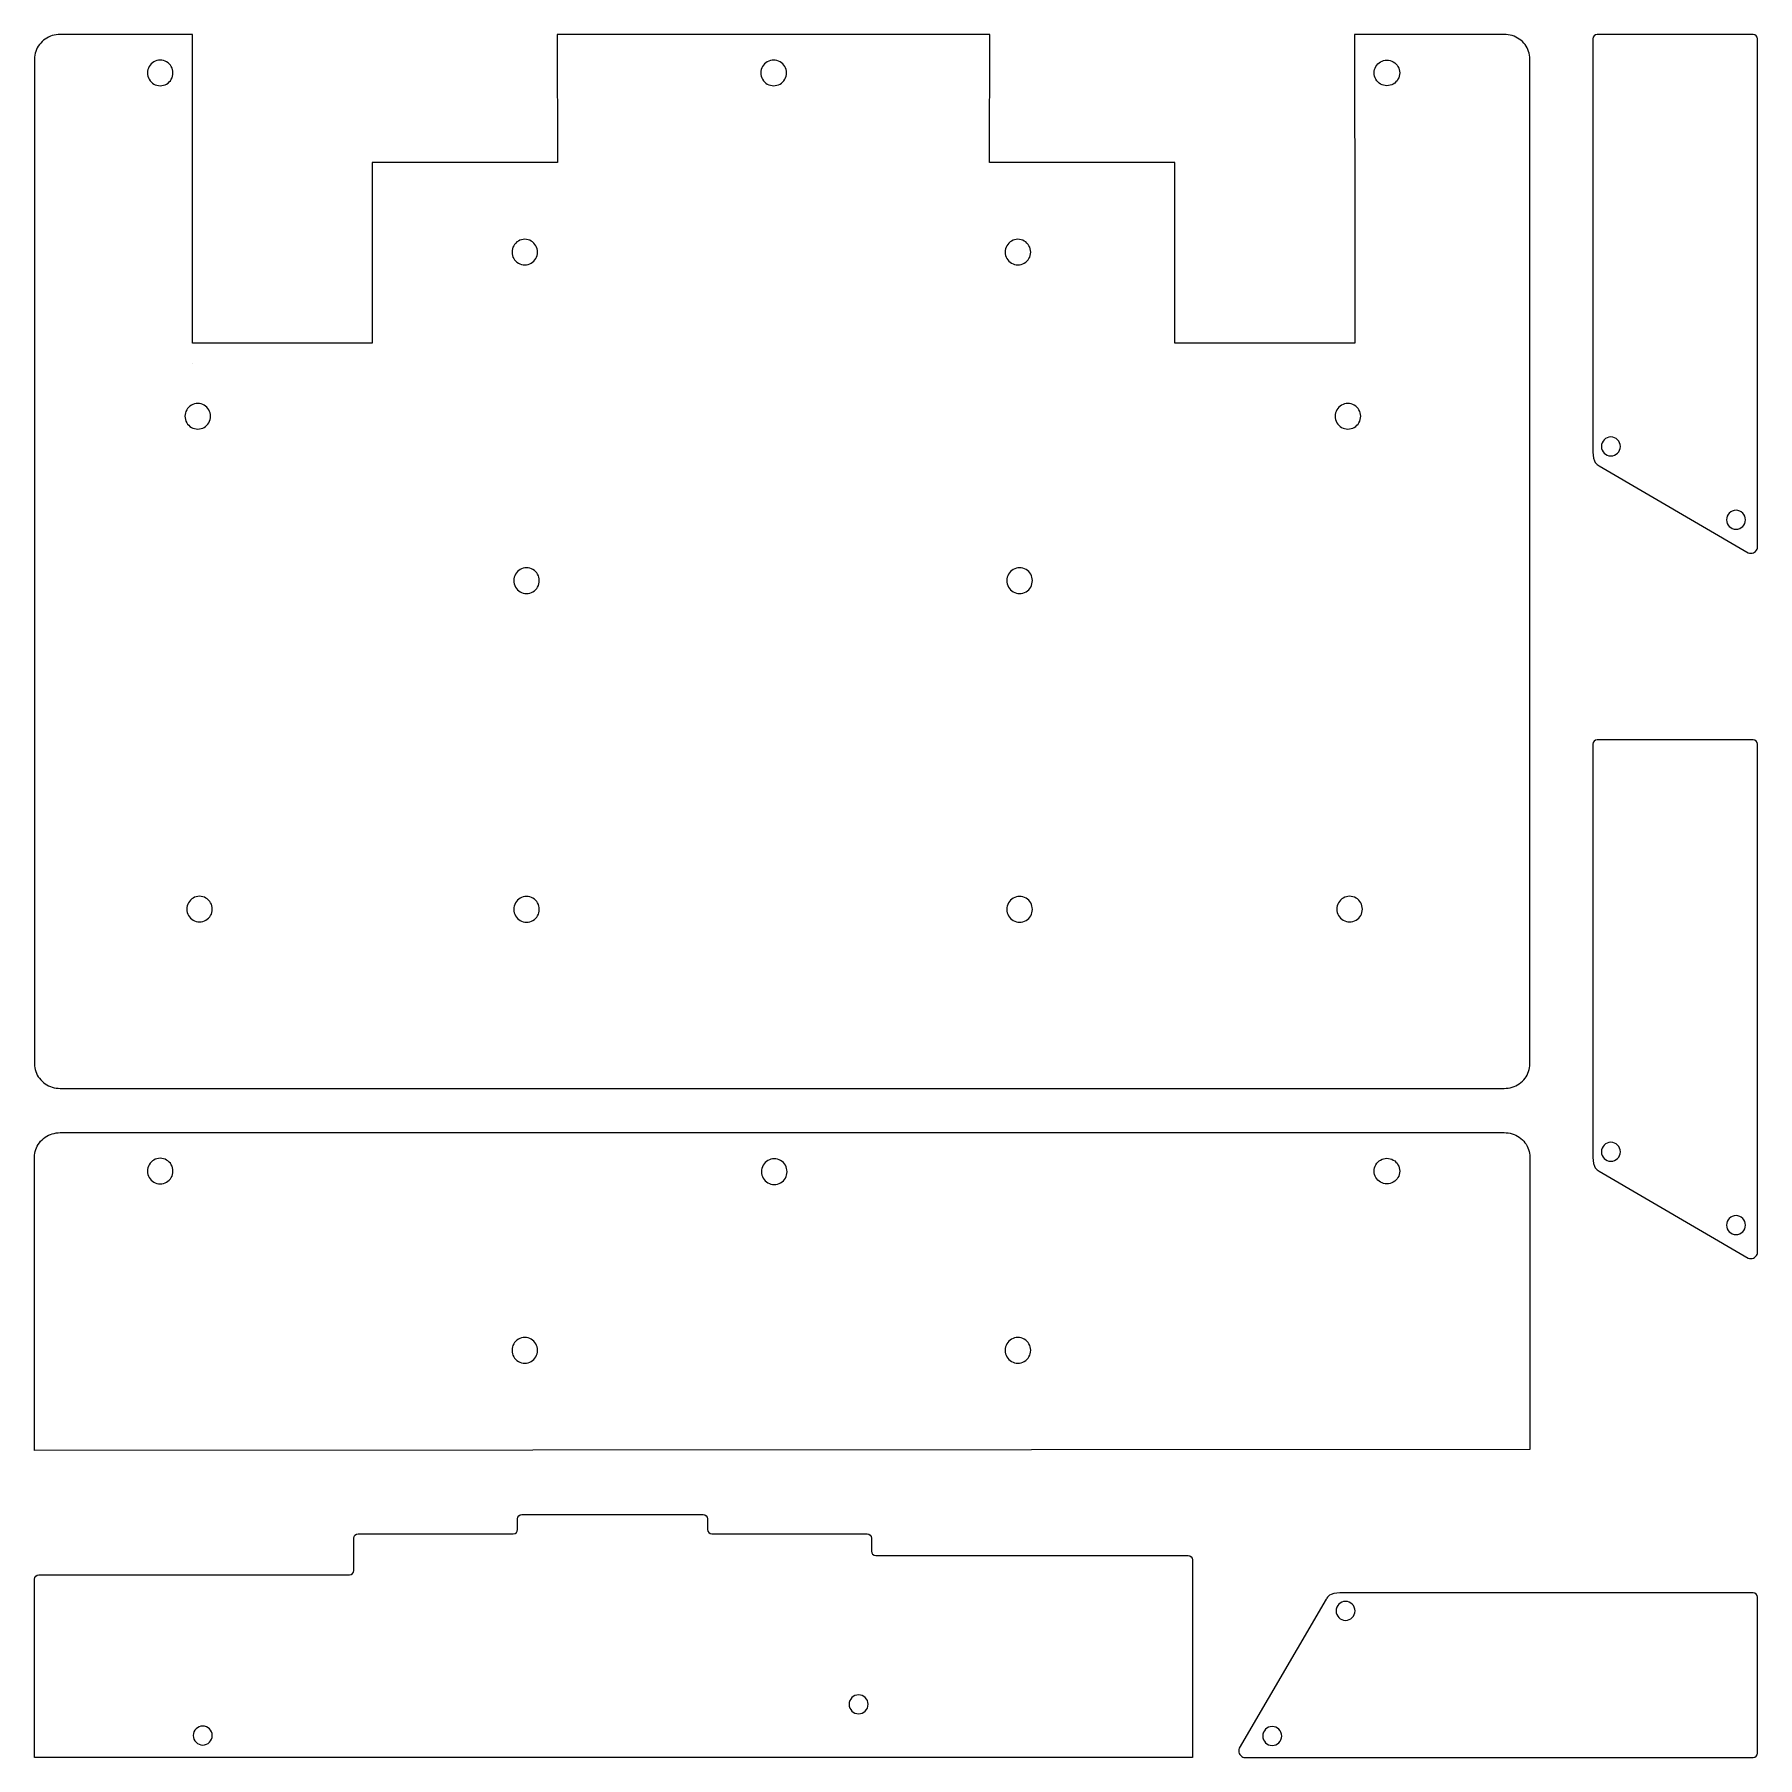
# Model space of a CAD drawing. Extents: x 0 to 200, y 0 to 200.
import ezdxf

# ---------------------------------------------------------------- set-up
doc = ezdxf.new("R2010")
doc.units = 0
doc.layers.get('0').update_dxf_attribs({"linetype": 'CONTINUOUS'})

msp = doc.modelspace()

# ---------------------------------------------------------------- linework, layer by layer
at = {"color": 5}
for p, q in [((2.213363, 199.714812), (1.9943, 199.636876)), ((2.439877, 199.774328), (2.213363, 199.714812)), ((2.669371, 199.818256), (2.439877, 199.774328)), ((2.901846, 199.843763), (2.669371, 199.818256)), ((3.135811, 199.853682), (2.901846, 199.843763)), ((18.45212, 199.853552), (3.135811, 199.853682)), ((18.451524, 175.791485), (18.45212, 199.853552)), ((60.734159, 199.853194), (60.784514, 185)), ((110.88299, 199.853194), (60.734159, 199.853194)), ((110.83269, 185), (110.88299, 199.853194)), ((170.7218, 199.843763), (153.15653, 199.843633)), ((153.15653, 199.843633), (153.16553, 175.791481)), ((170.95427, 199.818256), (170.7218, 199.843763)), ((171.18377, 199.774328), (170.95427, 199.818256)), ((171.41028, 199.714812), (171.18377, 199.774328)), ((171.62934, 199.636876), (171.41028, 199.714812)), ((183.25956, 199.8493), (181.25261, 199.8493)), ((199.34941, 199.8493), (183.25956, 199.8493)), ((0.299917, 197.895339), (0.237328, 197.67995)), ((0.381879, 198.103644), (0.299917, 197.895339)), ((0.478744, 198.304863), (0.381879, 198.103644)), ((0.593491, 198.498996), (0.478744, 198.304863)), ((0.72314, 198.684628), (0.593491, 198.498996)), ((0.869182, 198.858923), (0.72314, 198.684628)), ((1.027146, 199.023299), (0.869182, 198.858923)), ((1.200012, 199.173505), (1.027146, 199.023299)), ((1.383309, 199.312375), (1.200012, 199.173505)), ((1.578528, 199.435657), (1.383309, 199.312375)), ((1.782689, 199.544768), (1.578528, 199.435657)), ((1.9943, 199.636876), (1.782689, 199.544768)), ((171.84095, 199.544768), (171.62934, 199.636876)), ((172.04511, 199.435657), (171.84095, 199.544768)), ((172.24033, 199.312375), (172.04511, 199.435657)), ((172.42363, 199.173505), (172.24033, 199.312375)), ((172.5965, 199.023299), (172.42363, 199.173505)), ((172.75446, 198.858923), (172.5965, 199.023299)), ((172.9005, 198.684628), (172.75446, 198.858923)), ((173.03015, 198.498996), (172.9005, 198.684628)), ((173.1449, 198.304863), (173.03015, 198.498996)), ((173.2418, 198.103644), (173.1449, 198.304863)), ((173.3238, 197.895339), (173.2418, 198.103644)), ((173.3864, 197.67995), (173.3238, 197.895339)), ((180.75167, 199.3607), (180.75167, 151.70607)), ((199.85, 140.3946), (199.85, 199.34976)), ((0.155366, 197.018195), (0.153876, 80.53649)), ((0.164307, 197.240669), (0.155366, 197.018195)), ((0.191131, 197.461727), (0.164307, 197.240669)), ((0.237328, 197.67995), (0.191131, 197.461727)), ((173.4326, 197.461727), (173.3864, 197.67995)), ((173.4594, 197.240669), (173.4326, 197.461727)), ((173.4684, 197.018195), (173.4594, 197.240669)), ((173.4684, 80.53549), (173.4684, 197.018195)), ((16.20547, 195.396051), (16.20547, 195.396051)), ((87.305043, 195.396534), (87.305043, 195.396534)), ((155.41172, 195.396051), (155.41172, 195.396051)), ((60.784514, 185), (39.295342, 185)), ((39.295342, 185), (39.295342, 164.066237)), ((132.32234, 185), (110.83269, 185)), ((132.32234, 164.066237), (132.32234, 185)), ((18.451175, 164.066237), (18.451524, 175.791485)), ((153.16553, 175.791481), (153.16588, 164.066237)), ((58.463608, 174.625045), (58.463608, 174.625045)), ((115.61261, 174.625048), (115.61261, 174.625048)), ((39.295342, 164.066237), (18.451175, 164.066237)), ((153.16588, 164.066237), (132.32234, 164.066237)), ((18.451174, 161.701655), (18.451174, 161.701655)), ((18.451174, 161.701655), (18.451174, 161.701655)), ((18.451174, 161.701655), (18.451174, 161.701655)), ((18.451174, 161.701655), (18.451174, 161.701655)), ((20.563169, 155.60205), (20.563169, 155.60205)), ((153.85825, 155.602054), (153.85825, 155.602054)), ((181.48262, 149.87339), (198.75639, 139.78429)), ((58.663172, 136.552054), (58.663172, 136.552054)), ((115.81217, 136.552054), (115.81217, 136.552054)), ((183.25956, 118.103899), (181.25261, 118.103899)), ((199.34941, 118.103899), (183.25956, 118.103899)), ((180.75167, 117.615299), (180.75167, 69.96067)), ((199.85, 58.6492), (199.85, 117.604359)), ((20.76273, 98.48005), (20.76273, 98.48005)), ((58.663169, 98.45304), (58.663169, 98.45304)), ((115.81217, 98.45305), (115.81217, 98.45305)), ((154.05781, 98.48005), (154.05781, 98.48005)), ((0.153876, 80.53649), (0.164307, 80.31543)), ((0.164307, 80.31543), (0.191131, 80.09438)), ((0.191131, 80.09438), (0.237328, 79.87615)), ((173.3864, 79.87515), (173.4326, 80.09338)), ((173.4326, 80.09338), (173.4594, 80.31443)), ((173.4594, 80.31443), (173.4684, 80.53549)), ((0.237328, 79.87615), (0.299918, 79.66076)), ((0.299918, 79.66076), (0.38188, 79.45246)), ((0.38188, 79.45246), (0.478744, 79.25124)), ((0.478744, 79.25124), (0.593492, 79.05711)), ((0.593492, 79.05711), (0.723141, 78.87148)), ((0.723141, 78.87148), (0.869183, 78.69718)), ((0.869183, 78.69718), (1.027146, 78.5328)), ((1.027146, 78.5328), (1.200012, 78.3826)), ((1.200012, 78.3826), (1.38331, 78.24373)), ((1.38331, 78.24373), (1.578529, 78.12045)), ((1.578529, 78.12045), (1.782689, 78.01134)), ((1.782689, 78.01134), (1.994301, 77.91924)), ((1.994301, 77.91924), (2.213364, 77.84134)), ((171.41028, 77.84034), (171.62934, 77.91824)), ((171.62934, 77.91824), (171.84095, 78.01034)), ((171.84095, 78.01034), (172.04511, 78.11945)), ((172.04511, 78.11945), (172.24033, 78.24273)), ((172.24033, 78.24273), (172.42363, 78.3816)), ((172.42363, 78.3816), (172.5965, 78.5318)), ((172.5965, 78.5318), (172.75446, 78.69618)), ((172.75446, 78.69618), (172.9005, 78.87048)), ((172.9005, 78.87048), (173.03015, 79.05611)), ((173.03015, 79.05611), (173.1449, 79.25024)), ((173.1449, 79.25024), (173.2418, 79.45146)), ((173.2418, 79.45146), (173.3238, 79.65976)), ((173.3238, 79.65976), (173.3864, 79.87515)), ((2.213364, 77.84134), (2.439878, 77.78184)), ((2.439878, 77.78184), (2.669372, 77.73794)), ((2.669372, 77.73794), (2.901847, 77.71244)), ((2.901847, 77.71244), (3.135812, 77.70244)), ((3.135812, 77.70244), (170.48932, 77.70344)), ((170.48932, 77.70344), (170.7218, 77.71144)), ((170.7218, 77.71144), (170.95427, 77.73694)), ((170.95427, 77.73694), (171.18377, 77.78084)), ((171.18377, 77.78084), (171.41028, 77.84034)), ((1.198958, 71.8935), (1.382255, 72.03237)), ((1.382255, 72.03237), (1.577475, 72.15566)), ((1.577475, 72.15566), (1.781635, 72.26477)), ((1.781635, 72.26477), (1.993247, 72.35687)), ((1.993247, 72.35687), (2.21231, 72.43477)), ((2.21231, 72.43477), (2.438823, 72.49427)), ((2.438823, 72.49427), (2.668318, 72.53817)), ((2.668318, 72.53817), (2.900792, 72.56367)), ((2.900792, 72.56367), (3.134757, 72.57367)), ((3.134757, 72.57367), (170.48678, 72.57267)), ((170.48678, 72.57267), (170.72074, 72.56467)), ((170.72074, 72.56467), (170.95322, 72.53917)), ((170.95322, 72.53917), (171.18271, 72.49527)), ((171.18271, 72.49527), (171.40923, 72.43577)), ((171.40923, 72.43577), (171.62829, 72.35787)), ((171.62829, 72.35787), (171.8399, 72.26577)), ((171.8399, 72.26577), (172.04406, 72.15666)), ((172.04406, 72.15666), (172.23928, 72.03337)), ((172.23928, 72.03337), (172.42258, 71.8945)), ((172.42258, 71.8945), (172.59544, 71.7443)), ((0.154312, 69.73819), (0.163253, 69.96067)), ((0.163253, 69.96067), (0.190077, 70.18173)), ((0.190077, 70.18173), (0.236274, 70.39995)), ((0.236274, 70.39995), (0.298863, 70.61534)), ((0.298863, 70.61534), (0.380826, 70.82364)), ((0.380826, 70.82364), (0.47769, 71.02486)), ((0.47769, 71.02486), (0.592437, 71.219)), ((0.592437, 71.219), (0.722087, 71.40463)), ((0.722087, 71.40463), (0.868129, 71.57892)), ((0.868129, 71.57892), (1.026092, 71.7433)), ((1.026092, 71.7433), (1.198958, 71.8935)), ((172.59544, 71.7443), (172.75341, 71.57992)), ((172.75341, 71.57992), (172.89945, 71.40563)), ((172.89945, 71.40563), (173.0291, 71.22)), ((173.0291, 71.22), (173.14385, 71.02586)), ((173.14385, 71.02586), (173.24075, 70.82464)), ((173.24075, 70.82464), (173.32275, 70.61634)), ((173.32275, 70.61634), (173.38535, 70.40095)), ((173.38535, 70.40095), (173.43155, 70.18273)), ((173.43155, 70.18273), (173.45835, 69.96167)), ((173.45835, 69.96167), (173.46735, 69.73919)), ((0.153877, 35.73289), (0.154312, 69.73819)), ((16.204417, 68.11604), (16.204417, 68.11604)), ((87.3747, 68.0503), (87.3747, 68.0503)), ((155.41067, 68.11604), (155.41067, 68.11604)), ((173.46735, 69.73919), (173.46735, 35.86807)), ((181.48262, 68.12799), (198.75639, 58.03889)), ((58.462551, 47.34504), (58.462551, 47.34504)), ((115.61156, 47.34504), (115.61156, 47.34504)), ((173.46735, 35.86807), (0.153877, 35.73289)), ((56.64776, 28.31649), (77.64791, 28.31649)), ((37.64891, 26.06647), (55.64798, 26.06647)), ((56.14787, 26.56671), (56.14787, 27.81625)), ((78.1478, 27.81625), (78.1478, 26.56671)), ((78.64804, 26.06647), (96.64676, 26.06647)), ((37.14902, 21.81691), (37.14902, 25.56693)), ((97.147, 25.56693), (97.147, 24.06692)), ((97.64689, 23.56668), (105.12718, 23.56668)), ((105.12718, 23.56668), (124.65407, 23.56668)), ((124.65407, 23.56668), (133.87287, 23.56668)), ((134.37381, 23.06609), (134.37381, 0.15)), ((0.15, 0.15), (0.15, 20.81749)), ((0.64992, 21.31667), (36.64772, 21.31667)), ((149.87339, 18.51738), (139.78429, 1.24361)), ((199.3607, 19.24833), (151.70607, 19.24833)), ((199.8493, 16.74044), (199.8493, 18.74739)), ((199.8493, 0.65059), (199.8493, 16.74044)), ((104.57932, 0.15), (0.15, 0.15)), ((124.10621, 0.15), (104.57932, 0.15)), ((134.37381, 0.15), (124.10621, 0.15)), ((140.3946, 0.15), (199.34976, 0.15))]:
    msp.add_line(p, q, dxfattribs=at)
for points in [[(181.25155, 199.84965), (180.97568, 199.84965), (180.75273, 199.62528), (180.75273, 199.34941)], [(199.85, 199.34976), (199.85, 199.62599), (199.62669, 199.85), (199.35011, 199.85)], [(13.980097, 196.68176), (13.520959, 196.416493), (13.238343, 195.92631), (13.23882, 195.396051)], [(15.464193, 196.68176), (15.005055, 196.947028), (14.439235, 196.947028), (13.980097, 196.68176)], [(16.20547, 195.396051), (16.205947, 195.92631), (15.923331, 196.416493), (15.464193, 196.68176)], [(85.07967, 196.683106), (84.620532, 196.417661), (84.337916, 195.927148), (84.338393, 195.396534)], [(86.563766, 196.683106), (86.104628, 196.948551), (85.538808, 196.948551), (85.07967, 196.683106)], [(87.305043, 195.396534), (87.30552, 195.927148), (87.022904, 196.417661), (86.563766, 196.683106)], [(155.41172, 195.396051), (155.411243, 195.92631), (155.693859, 196.416493), (156.152997, 196.68176)], [(156.152997, 196.68176), (156.612135, 196.947028), (157.177955, 196.947028), (157.637093, 196.68176)], [(157.637093, 196.68176), (158.096231, 196.416493), (158.378847, 195.92631), (158.37837, 195.396051)], [(13.23882, 195.396051), (13.238343, 194.865792), (13.520959, 194.375609), (13.980097, 194.110342)], [(13.980097, 194.110342), (14.439235, 193.845075), (15.005055, 193.845075), (15.464193, 194.110342)], [(15.464193, 194.110342), (15.923331, 194.375609), (16.205947, 194.865792), (16.20547, 195.396051)], [(84.338393, 195.396534), (84.337916, 194.865919), (84.620532, 194.375407), (85.07967, 194.109962)], [(85.07967, 194.109962), (85.538808, 193.844516), (86.104628, 193.844516), (86.563766, 194.109962)], [(86.563766, 194.109962), (87.022904, 194.375407), (87.30552, 194.865919), (87.305043, 195.396534)], [(156.152997, 194.110342), (155.693859, 194.375609), (155.411243, 194.865792), (155.41172, 195.396051)], [(157.637093, 194.110342), (157.177955, 193.845074), (156.612135, 193.845074), (156.152997, 194.110342)], [(158.37837, 195.396051), (158.378847, 194.865792), (158.096231, 194.375609), (157.637093, 194.110342)], [(56.238235, 175.910754), (55.779097, 175.645487), (55.496481, 175.155304), (55.496958, 174.625045)], [(57.722331, 175.910754), (57.263193, 176.176022), (56.697373, 176.176022), (56.238235, 175.910754)], [(58.463608, 174.625045), (58.464085, 175.155304), (58.181469, 175.645487), (57.722331, 175.910754)], [(113.387237, 175.910757), (112.928099, 175.64549), (112.645483, 175.155307), (112.64596, 174.625048)], [(114.871333, 175.910757), (114.412195, 176.176025), (113.846375, 176.176025), (113.387237, 175.910757)], [(115.61261, 174.625048), (115.613087, 175.155307), (115.330471, 175.64549), (114.871333, 175.910757)], [(55.496958, 174.625045), (55.496481, 174.094786), (55.779097, 173.604603), (56.238235, 173.339336)], [(57.722331, 173.339336), (58.181469, 173.604603), (58.464085, 174.094786), (58.463608, 174.625045)], [(112.64596, 174.625048), (112.645483, 174.094789), (112.928099, 173.604606), (113.387237, 173.339339)], [(114.871333, 173.339339), (115.330471, 173.604606), (115.613087, 174.094789), (115.61261, 174.625048)], [(56.238235, 173.339336), (56.697373, 173.074068), (57.263193, 173.074068), (57.722331, 173.339336)], [(113.387237, 173.339339), (113.846375, 173.074071), (114.412195, 173.074071), (114.871333, 173.339339)], [(18.337796, 156.887759), (17.878658, 156.622492), (17.596042, 156.132309), (17.596519, 155.60205)], [(19.821892, 156.887759), (19.362754, 157.153027), (18.796934, 157.153027), (18.337796, 156.887759)], [(20.563169, 155.60205), (20.563646, 156.132309), (20.28103, 156.622492), (19.821892, 156.887759)], [(151.632877, 156.887763), (151.173739, 156.622496), (150.891123, 156.132313), (150.8916, 155.602054)], [(153.116973, 156.887763), (152.657835, 157.153031), (152.092015, 157.153031), (151.632877, 156.887763)], [(153.85825, 155.602054), (153.858727, 156.132313), (153.576111, 156.622496), (153.116973, 156.887763)], [(17.596519, 155.60205), (17.596042, 155.071791), (17.878658, 154.581608), (18.337796, 154.316341)], [(18.337796, 154.316341), (18.796934, 154.051073), (19.362754, 154.051073), (19.821892, 154.316341)], [(19.821892, 154.316341), (20.28103, 154.581608), (20.563646, 155.071791), (20.563169, 155.60205)], [(150.8916, 155.602054), (150.891123, 155.071795), (151.173739, 154.581612), (151.632877, 154.316345)], [(151.632877, 154.316345), (152.092015, 154.051077), (152.657835, 154.051077), (153.116973, 154.316345)], [(153.116973, 154.316345), (153.576111, 154.581612), (153.858727, 155.071795), (153.85825, 155.602054)], [(182.85705, 153.20431), (182.24956, 153.20431), (181.75708, 152.71254), (181.75708, 152.10435)], [(181.75779, 152.10435), (181.75708, 151.49687), (182.24956, 151.0051), (182.85705, 151.0051)], [(183.95771, 152.10435), (183.95771, 152.71254), (183.46453, 153.20431), (182.85705, 153.20431)], [(182.85705, 151.0051), (183.46453, 151.0051), (183.95771, 151.49687), (183.95771, 152.10435)], [(180.75167, 151.70607), (180.75367, 151.41044), (180.80247, 150.77438), (180.94499, 150.42619)], [(180.94499, 150.42619), (181.06035, 150.14467), (181.2064, 150.05295), (181.39408, 149.93159)], [(181.39408, 149.93159), (181.42268, 149.91329), (181.45228, 149.89379), (181.48258, 149.87339)], [(197.35621, 144.70484), (196.74873, 144.70484), (196.25696, 144.21201), (196.25696, 143.60453)], [(198.45688, 143.60453), (198.45688, 144.21201), (197.9644, 144.70484), (197.35621, 144.70484)], [(196.25696, 143.60453), (196.25696, 142.99739), (196.74873, 142.50527), (197.35621, 142.50527)], [(197.35621, 142.50527), (197.9644, 142.50527), (198.45688, 142.99739), (198.45688, 143.60453)], [(198.75744, 139.78465), (199.16173, 139.61461), (199.62739, 139.80405), (199.79743, 140.20904)], [(199.79743, 140.20904), (199.82283, 140.26864), (199.84043, 140.3311), (199.85073, 140.39531)], [(56.437768, 137.837853), (55.978614, 137.572562), (55.696007, 137.082338), (55.696522, 136.552054)], [(57.921926, 137.837853), (57.462772, 138.103143), (56.896922, 138.103143), (56.437768, 137.837853)], [(58.663172, 136.552054), (58.663687, 137.082338), (58.38108, 137.572562), (57.921926, 137.837853)], [(113.586766, 137.837853), (113.127612, 137.572562), (112.845005, 137.082338), (112.84552, 136.552054)], [(115.070924, 137.837853), (114.61177, 138.103143), (114.04592, 138.103143), (113.586766, 137.837853)], [(115.81217, 136.552054), (115.812685, 137.082338), (115.530078, 137.572562), (115.070924, 137.837853)], [(55.696522, 136.552054), (55.696007, 136.02177), (55.978614, 135.531546), (56.437768, 135.266255)], [(57.921926, 135.266255), (58.38108, 135.531546), (58.663687, 136.02177), (58.663172, 136.552054)], [(112.84552, 136.552054), (112.845005, 136.02177), (113.127612, 135.531546), (113.586766, 135.266255)], [(115.070924, 135.266255), (115.530078, 135.531546), (115.812685, 136.02177), (115.81217, 136.552054)], [(56.437768, 135.266255), (56.896922, 135.000965), (57.462772, 135.000965), (57.921926, 135.266255)], [(113.586766, 135.266255), (114.04592, 135.000965), (114.61177, 135.000965), (115.070924, 135.266255)], [(181.25155, 118.104249), (180.97568, 118.104249), (180.75273, 117.879879), (180.75273, 117.604009)], [(199.85, 117.604359), (199.85, 117.880589), (199.62669, 118.104599), (199.35011, 118.104599)], [(20.021484, 99.765849), (19.56233, 100.031139), (18.99648, 100.031139), (18.537326, 99.765849)], [(57.921892, 99.738749), (57.462754, 100.004017), (56.896934, 100.004017), (56.437796, 99.738749)], [(115.070893, 99.738759), (114.611755, 100.004027), (114.045935, 100.004027), (113.586797, 99.738759)], [(153.316757, 99.766406), (152.857505, 100.031846), (152.291465, 100.031846), (151.832213, 99.766406)], [(18.537326, 99.765849), (18.078172, 99.500558), (17.795565, 99.010334), (17.79608, 98.48005)], [(17.79608, 98.48005), (17.795565, 97.949766), (18.078172, 97.459542), (18.537326, 97.194251)], [(20.76273, 98.48005), (20.763245, 99.010334), (20.480638, 99.500558), (20.021484, 99.765849)], [(20.021484, 97.194251), (20.480638, 97.459542), (20.763245, 97.949766), (20.76273, 98.48005)], [(56.437796, 99.738749), (55.978658, 99.473482), (55.696042, 98.983299), (55.696519, 98.45304)], [(55.696519, 98.45304), (55.696042, 97.922781), (55.978658, 97.432598), (56.437796, 97.167331)], [(58.663169, 98.45304), (58.663646, 98.983299), (58.38103, 99.473482), (57.921892, 99.738749)], [(57.921892, 97.167331), (58.38103, 97.432598), (58.663646, 97.922781), (58.663169, 98.45304)], [(113.586797, 99.738759), (113.127659, 99.473492), (112.845043, 98.983309), (112.84552, 98.45305)], [(112.84552, 98.45305), (112.845043, 97.922791), (113.127659, 97.432608), (113.586797, 97.167341)], [(115.81217, 98.45305), (115.812647, 98.983309), (115.530031, 99.473492), (115.070893, 99.738759)], [(115.070893, 97.167341), (115.530031, 97.432608), (115.812647, 97.922791), (115.81217, 98.45305)], [(151.832213, 99.766406), (151.372961, 99.500966), (151.090406, 99.010493), (151.09116, 98.48005)], [(151.09116, 98.48005), (151.090406, 97.949607), (151.372961, 97.459134), (151.832213, 97.193694)], [(154.05781, 98.48005), (154.058564, 99.010493), (153.776009, 99.500966), (153.316757, 99.766406)], [(153.316757, 97.193694), (153.776009, 97.459134), (154.058564, 97.949607), (154.05781, 98.48005)], [(18.537326, 97.194251), (18.99648, 96.928961), (19.56233, 96.928961), (20.021484, 97.194251)], [(56.437796, 97.167331), (56.896934, 96.902063), (57.462754, 96.902063), (57.921892, 97.167331)], [(113.586797, 97.167341), (114.045935, 96.902073), (114.611755, 96.902073), (115.070893, 97.167341)], [(151.832213, 97.193694), (152.291465, 96.928254), (152.857505, 96.928254), (153.316757, 97.193694)], [(180.75167, 69.96067), (180.75367, 69.66504), (180.80247, 69.02898), (180.94499, 68.68079)], [(182.85705, 71.45891), (182.24956, 71.45891), (181.75708, 70.96714), (181.75708, 70.35895)], [(181.75779, 70.35895), (181.75708, 69.75147), (182.24956, 69.2597), (182.85705, 69.2597)], [(183.95771, 70.35895), (183.95771, 70.96714), (183.46453, 71.45891), (182.85705, 71.45891)], [(182.85705, 69.2597), (183.46453, 69.2597), (183.95771, 69.75147), (183.95771, 70.35895)], [(13.979271, 69.401092), (13.520249, 69.136), (13.237571, 68.646111), (13.237766, 68.11604)], [(13.237766, 68.11604), (13.237571, 67.585969), (13.520249, 67.09608), (13.979271, 66.830988)], [(15.462912, 69.401092), (15.003889, 69.666183), (14.438294, 69.666183), (13.979271, 69.401092)], [(16.204417, 68.11604), (16.204612, 68.646111), (15.921934, 69.136), (15.462912, 69.401092)], [(15.462912, 66.830988), (15.921934, 67.09608), (16.204612, 67.585969), (16.204417, 68.11604)], [(85.149327, 69.336872), (84.690189, 69.071427), (84.407573, 68.580915), (84.40805, 68.0503)], [(84.40805, 68.0503), (84.407573, 67.519685), (84.690189, 67.029173), (85.149327, 66.763728)], [(86.633423, 69.336872), (86.174285, 69.602317), (85.608465, 69.602317), (85.149327, 69.336872)], [(87.3747, 68.0503), (87.375177, 68.580915), (87.092561, 69.071427), (86.633423, 69.336872)], [(86.633423, 66.763728), (87.092561, 67.029173), (87.375177, 67.519685), (87.3747, 68.0503)], [(155.41067, 68.11604), (155.410193, 68.646299), (155.692809, 69.136482), (156.151947, 69.401749)], [(156.151947, 66.830331), (155.692809, 67.095598), (155.410193, 67.585781), (155.41067, 68.11604)], [(156.151947, 69.401749), (156.611085, 69.667017), (157.176905, 69.667017), (157.636043, 69.401749)], [(157.636043, 69.401749), (158.095181, 69.136482), (158.377797, 68.646299), (158.37732, 68.11604)], [(158.37732, 68.11604), (158.377797, 67.585781), (158.095181, 67.095598), (157.636043, 66.830331)], [(180.94499, 68.68079), (181.06035, 68.39927), (181.2064, 68.30755), (181.39408, 68.18619)], [(181.39408, 68.18619), (181.42268, 68.16789), (181.45228, 68.14839), (181.48258, 68.12799)], [(13.979271, 66.830988), (14.438294, 66.565897), (15.003889, 66.565897), (15.462912, 66.830988)], [(85.149327, 66.763728), (85.608465, 66.498283), (86.174285, 66.498283), (86.633423, 66.763728)], [(157.636043, 66.830331), (157.176905, 66.565063), (156.611085, 66.565063), (156.151947, 66.830331)], [(197.35621, 62.95944), (196.74873, 62.95944), (196.25696, 62.46661), (196.25696, 61.85913)], [(198.45688, 61.85913), (198.45688, 62.46661), (197.9644, 62.95944), (197.35621, 62.95944)], [(196.25696, 61.85913), (196.25696, 61.25199), (196.74873, 60.75987), (197.35621, 60.75987)], [(197.35621, 60.75987), (197.9644, 60.75987), (198.45688, 61.25199), (198.45688, 61.85913)], [(198.75744, 58.03925), (199.16173, 57.86921), (199.62739, 58.05865), (199.79743, 58.46364)], [(199.79743, 58.46364), (199.82283, 58.52324), (199.84043, 58.5857), (199.85073, 58.64991)], [(56.237042, 48.631143), (55.777835, 48.365771), (55.495256, 47.875411), (55.495902, 47.34504)], [(57.721411, 48.631143), (57.262203, 48.896515), (56.69625, 48.896515), (56.237042, 48.631143)], [(58.462551, 47.34504), (58.463197, 47.875411), (58.180618, 48.365771), (57.721411, 48.631143)], [(113.386187, 48.630749), (112.927049, 48.365482), (112.644433, 47.875299), (112.64491, 47.34504)], [(114.870283, 48.630749), (114.411145, 48.896017), (113.845325, 48.896017), (113.386187, 48.630749)], [(115.61156, 47.34504), (115.612037, 47.875299), (115.329421, 48.365482), (114.870283, 48.630749)], [(55.495902, 47.34504), (55.495256, 46.814669), (55.777835, 46.324309), (56.237042, 46.058937)], [(56.237042, 46.058937), (56.69625, 45.793565), (57.262203, 45.793565), (57.721411, 46.058937)], [(57.721411, 46.058937), (58.180618, 46.324309), (58.463197, 46.814669), (58.462551, 47.34504)], [(112.64491, 47.34504), (112.644433, 46.814781), (112.927049, 46.324598), (113.386187, 46.059331)], [(113.386187, 46.059331), (113.845325, 45.794063), (114.411145, 45.794063), (114.870283, 46.059331)], [(114.870283, 46.059331), (115.329421, 46.324598), (115.612037, 46.814781), (115.61156, 47.34504)], [(56.14787, 27.81695), (56.14787, 28.09282), (56.37294, 28.31684), (56.64881, 28.31684)], [(77.64791, 28.31719), (77.92379, 28.31719), (78.1478, 28.09282), (78.1478, 27.81695)], [(37.14867, 25.56693), (37.14867, 25.84316), (37.37304, 26.06717), (37.64891, 26.06717)], [(55.64904, 26.06717), (55.92491, 26.06717), (56.14787, 26.29119), (56.14787, 26.56706)], [(78.1478, 26.56671), (78.1478, 26.29083), (78.37146, 26.06717), (78.64804, 26.06717)], [(96.64676, 26.06717), (96.92334, 26.06717), (97.147, 25.84281), (97.147, 25.56693)], [(97.147, 24.06692), (97.147, 23.79105), (97.37031, 23.56704), (97.64689, 23.56704)], [(133.87287, 23.56739), (134.14944, 23.56739), (134.37381, 23.34267), (134.37381, 23.0668)], [(0.15067, 20.81713), (0.15067, 21.09371), (0.37405, 21.31702), (0.64992, 21.31702)], [(36.64949, 21.31737), (36.92536, 21.31737), (37.14937, 21.54103), (37.14937, 21.81691)], [(149.93159, 18.60592), (149.91329, 18.57732), (149.89379, 18.54772), (149.87339, 18.51742)], [(150.42619, 19.05501), (150.14467, 18.93965), (150.05295, 18.7936), (149.93159, 18.60592)], [(151.70607, 19.24833), (151.41044, 19.24633), (150.77438, 19.19753), (150.42619, 19.05501)], [(152.10435, 18.24221), (151.49687, 18.24292), (151.0051, 17.75044), (151.0051, 17.14295)], [(153.20431, 17.14295), (153.20431, 17.75044), (152.71254, 18.24292), (152.10435, 18.24292)], [(199.84965, 18.74845), (199.84965, 19.02432), (199.62528, 19.24727), (199.34941, 19.24727)], [(151.0051, 17.14295), (151.0051, 16.53547), (151.49687, 16.04229), (152.10435, 16.04229)], [(152.10435, 16.04229), (152.71254, 16.04229), (153.20431, 16.53547), (153.20431, 17.14295)], [(94.56608, 6.31796), (94.56678, 5.71048), (95.05856, 5.218), (95.66604, 5.218)], [(95.66604, 7.41793), (95.05856, 7.41793), (94.56678, 6.92545), (94.56678, 6.31796)], [(96.76671, 6.31796), (96.76671, 6.92545), (96.27352, 7.41793), (95.66604, 7.41793)], [(95.66604, 5.218), (96.27352, 5.218), (96.76671, 5.71048), (96.76671, 6.31796)], [(19.65269, 3.7956), (19.04524, 3.7956), (18.55273, 3.30313), (18.55273, 2.69564)], [(18.55273, 2.69564), (18.55273, 2.08816), (19.04524, 1.59568), (19.65269, 1.59568)], [(20.75261, 2.69564), (20.75261, 3.30313), (20.2601, 3.7956), (19.65269, 3.7956)], [(19.65269, 1.59568), (20.2601, 1.59568), (20.75261, 2.08816), (20.75261, 2.69564)], [(143.60453, 3.74304), (142.99739, 3.74304), (142.50527, 3.25127), (142.50527, 2.64379)], [(142.50527, 2.64379), (142.50527, 2.0356), (142.99739, 1.54312), (143.60453, 1.54312)], [(144.70484, 2.64379), (144.70484, 3.25127), (144.21201, 3.74304), (143.60453, 3.74304)], [(143.60453, 1.54312), (144.21201, 1.54312), (144.70484, 2.0356), (144.70484, 2.64379)], [(139.78465, 1.24256), (139.61461, 0.83827), (139.80405, 0.37261), (140.20904, 0.20257)], [(140.20904, 0.20257), (140.26864, 0.17717), (140.3311, 0.15957), (140.39531, 0.14927)], [(199.34976, 0.15), (199.62599, 0.15), (199.85, 0.37331), (199.85, 0.64989)]]:
    msp.add_open_spline(points, degree=3, dxfattribs=at)

doc.saveas('drawing.dxf')
